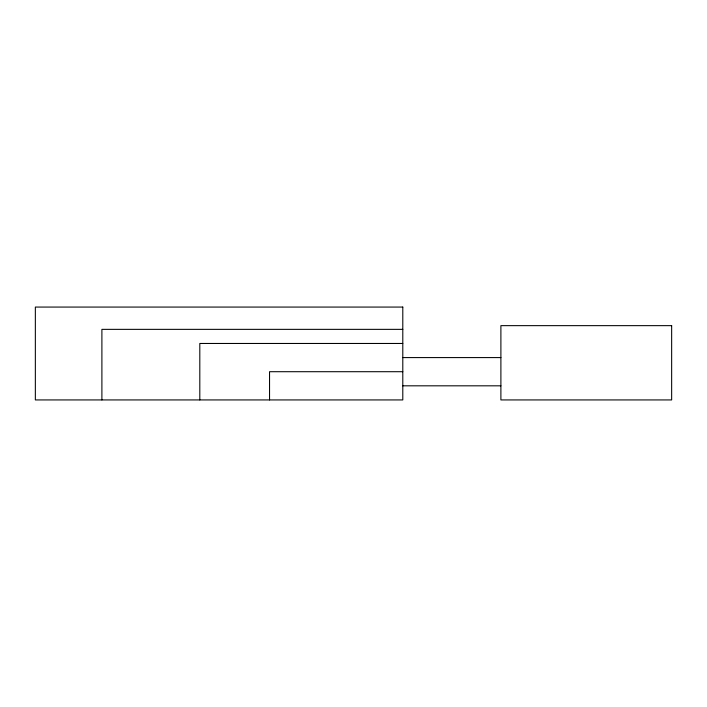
<?xml version="1.0" encoding="UTF-8"?>
<svg xmlns="http://www.w3.org/2000/svg" width="707" height="707" viewBox="0 0 707 707"><rect width="100%" height="100%" fill="white"/><g stroke="black" fill="none" stroke-linecap="round" stroke-linejoin="round"><path stroke-width="1.06" d="M402.796 329.356L101.896 329.356L101.896 399.932M402.796 343.469L199.807 343.469L199.807 399.932M402.796 357.583L500.892 357.583M402.796 371.705L269.544 371.705L269.544 399.932M402.796 385.819L500.892 385.819M402.796 307.068L35.35 307.068L35.35 399.932L402.796 399.932L402.796 307.068M671.65 325.644L500.892 325.644L500.892 399.932L671.65 399.932L671.65 325.644"/></g></svg>
